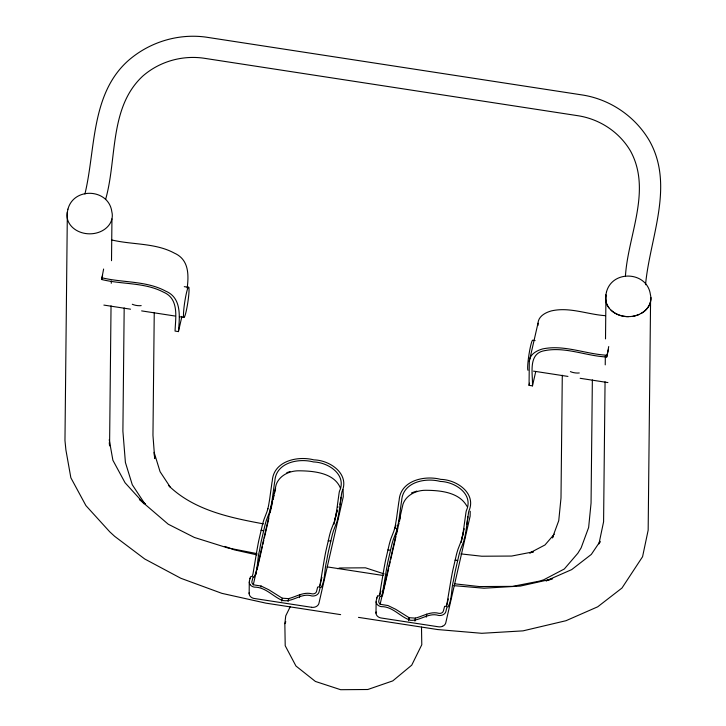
<?xml version="1.0" encoding="UTF-8"?>
<svg xmlns="http://www.w3.org/2000/svg" width="726" height="726" viewBox="0 0 726 726"><rect width="100%" height="100%" fill="white"/><g stroke="black" fill="none" stroke-linecap="round" stroke-linejoin="round"><path stroke-width="1.09" d="M67.355 212.074L64.968 440.519L65.894 449.902L70.858 477.772L85.922 505.614L109.726 531.795L114.654 536.332L144.71 558.975L180.828 578.268L221.847 593.342L265.897 603.143L340.63 614.632M181.917 316.4L178.451 331.6L175.048 331.074C175.556 317.453 179.331 298.803 163.522 292.179C144.592 282.187 121.959 284.619 101.622 279.492L103.618 269.028M111.042 305.855L109.572 445.846L109.263 442.715M111.278 283.276L111.305 281.016M111.514 260.698L111.949 218.925M124.182 307.951L122.894 431.144L125.398 462.444L132.286 484.759L145.354 504.588L168.223 524.199L194.377 537.458L227.537 547.867L256.977 553.62M154.248 312.516L152.959 435.301L154.711 458.569L154.103 452.325L160.083 471.709L170.447 487.418M178.451 331.6C179.558 317.126 182.126 297.978 165.664 291.117C146.117 280.581 122.721 282.886 101.64 277.713M187.19 288.113C188.896 274.374 188.814 259.463 174.34 253.111C155.146 242.711 132.15 244.934 111.423 239.879M249.163 593.659L249.281 582.297M281.788 601.192L282.269 598.206L268.838 589.784L261.061 586.018L254.944 585.074A3.784 3.067 0.6 0 1 251.922 581.49L253.093 577.016M288.086 601.609L288.567 598.623C296.317 596.663 303.831 591.518 312.144 593.859A3.784 3.067 0.6 0 0 316.545 591.427L317.634 587.08L319.304 586.753L320.102 584.43L324.095 560.69A21.844 2.214 -81.3 0 1 324.404 558.857L325.393 553.53A25.61 2.605 -81.3 0 1 325.865 551.234L329.568 535.18A42.371 4.302 -81.3 0 1 330.158 533.02L330.72 531.114A28.731 2.922 -81.3 0 1 331.292 529.39L334.151 522.012A14.738 1.497 -81.3 0 0 334.396 521.223L337.018 511.05M299.421 597.634L299.892 594.648M376.004 613.161L376.122 601.79M408.638 620.685L409.11 617.699L395.679 609.286L387.911 605.52L381.794 604.567A3.766 3.049 0.6 0 1 378.772 601.001L379.852 596.645L381.531 596.318L382.33 593.995L386.314 570.255A21.844 2.214 -81.3 0 1 386.631 568.422L387.62 563.095A25.61 2.605 -81.3 0 1 388.092 560.799L391.795 544.745A42.371 4.302 -81.3 0 1 392.376 542.585L392.947 540.67A28.731 2.922 -81.3 0 1 393.51 538.955L396.378 531.577A14.738 1.497 -81.3 0 0 396.623 530.788L396.95 529.653A10.191 1.035 -81.3 0 0 397.104 529.072L397.267 528.437A9.12 0.926 -81.3 0 0 397.394 527.893L397.975 525.27A24.965 2.532 -81.3 0 0 398.22 523.945L399.019 519.181A11.489 1.171 -81.3 0 0 399.164 518.21L399.391 516.558A27.279 2.768 -81.3 0 0 399.663 514.498L401.351 502.446A12.387 1.261 -81.3 0 1 401.65 500.913C402.549 482.091 425.245 477.39 440.301 481.447C455.075 481.755 474.132 494.224 466.273 510.841A12.387 1.261 -81.3 0 0 465.974 512.384L464.286 524.426A27.289 2.768 -81.3 0 1 464.014 526.495L463.787 528.138A11.489 1.171 -81.3 0 1 463.642 529.109L462.843 533.882A24.965 2.532 -81.3 0 1 462.589 535.198L462.489 535.715A6.525 0.662 -81.3 0 1 462.344 536.423A8.948 0.907 -81.3 0 1 462.226 536.95A14.584 1.479 -81.3 0 1 462.099 537.503A19.729 2.006 -81.3 0 1 461.836 538.574L461.246 540.725A14.738 1.497 -81.3 0 1 461.001 541.514L458.133 548.892A28.731 2.922 -81.3 0 0 457.571 550.607L456.999 552.522A42.371 4.302 -81.3 0 0 456.418 554.682L452.715 570.727A25.61 2.605 -81.3 0 0 452.244 573.023L451.254 578.35A21.844 2.214 -81.3 0 0 450.937 580.192L446.953 603.932L446.154 606.246L444.63 606.382M414.936 621.102L415.408 618.116C423.149 616.156 430.681 611.02 438.985 613.361A3.775 3.067 0.6 0 0 443.395 610.92L444.584 606.41M426.262 617.136L426.743 614.151M535.688 371.757L532.467 385.878L529.063 385.352L529.308 361.249L537.993 323.242C538.438 316.273 545.335 312.57 551.333 310.919C569.393 306.69 587.488 314.485 605.466 315.683M532.467 385.878C532.966 373.772 527.584 353.344 544.763 350.64C565.463 346.502 586.1 356.012 606.727 357.001L608.47 349.397M537.966 325.439L537.993 323.242M562.287 375.242L560.998 498.018L558.748 520.669L552.395 537.93L553.493 536.124M592.352 379.916L591.055 503.109L588.632 527.503L581.145 547.84L577.832 553.266L564.293 569.002L543.611 579.847L539.064 581.199L512.629 586.372L479.305 586.563L454.621 583.804M605.057 381.794L603.587 521.785L598.932 543.919L600.039 542.104M605.239 364.86L605.33 355.831M605.511 338.897L605.965 294.865A22.678 18.395 0.6 0 0 608.923 307.815M606.727 357.001L608.733 346.529M650.56 301.717L648.164 530.162L642.574 556.706L621.991 588.015L597.716 606.8L566.008 620.703L522.992 630.867L481.792 633.299L437.678 629.551L358.481 617.372M261.051 586.971L261.061 586.018M288.549 599.576L288.567 598.623L282.269 598.206M409.101 618.652L409.11 617.699L415.408 618.116M421.497 627.101L421.788 644.733L411.724 665.17L392.775 680.888L367.81 689.5L340.648 689.7L315.411 681.451L295.945 666.005L285.209 645.723L284.846 623.688L285.745 615.839L290.219 606.755M340.058 504.706L341.665 493.272A12.387 1.261 -81.3 0 1 341.964 491.738C350.005 473.924 329.949 460.157 313.922 459.885C297.669 455.61 273.484 460.956 272.268 481.02A12.387 1.261 -81.3 0 0 271.96 482.554L270.281 494.606A27.279 2.768 -81.3 0 1 270.008 496.675L269.782 498.317A11.489 1.171 -81.3 0 1 269.636 499.288L268.838 504.062A23.368 2.378 -81.3 0 1 268.638 505.087L268.484 505.895A6.525 0.662 -81.3 0 1 268.339 506.603A8.948 0.907 -81.3 0 1 268.157 507.401L267.885 508.509M466.909 524.208L468.515 512.774A12.387 1.261 -81.3 0 1 468.815 511.231C476.846 493.417 456.79 479.659 440.773 479.387C424.519 475.103 400.325 480.458 399.109 500.523A12.387 1.261 -81.3 0 0 398.81 502.056L397.122 514.108A27.279 2.768 -81.3 0 1 396.85 516.168L396.623 517.82A11.489 1.171 -81.3 0 1 396.478 518.791L395.679 523.555A23.368 2.378 -81.3 0 1 395.488 524.589L395.334 525.388A6.525 0.662 -81.3 0 1 395.18 526.096A8.948 0.907 -81.3 0 1 394.998 526.894L394.082 530.397A14.738 1.497 -81.3 0 1 393.837 531.187L390.969 538.565A28.731 2.922 -81.3 0 0 390.406 540.28L389.844 542.204A42.371 4.302 -81.3 0 0 389.254 544.355L385.551 560.408A25.61 2.605 -81.3 0 0 385.079 562.704L384.09 568.031A21.844 2.214 -81.3 0 0 383.773 569.865L379.789 593.605L378.99 595.928L377.466 596.055M341.002 497.237L339.986 505.323A27.289 2.768 -81.3 0 1 339.704 507.392L339.478 509.035A11.489 1.171 -81.3 0 1 339.341 510.006L338.543 514.77A24.965 2.532 -81.3 0 1 338.289 516.095L337.418 519.898A10.191 1.035 -81.3 0 1 337.263 520.478L336.937 521.613A14.738 1.497 -81.3 0 1 336.692 522.402L333.833 529.78A28.731 2.922 -81.3 0 0 333.261 531.505L332.699 533.419A42.371 4.302 -81.3 0 0 332.109 535.57L328.406 551.624A25.61 2.605 -81.3 0 0 327.934 553.92L326.945 559.247A21.844 2.214 -81.3 0 0 326.627 561.08C324.295 569.429 325.357 579.992 321.182 587.434L320.175 587.47L319.077 591.826A6.325 5.127 0.6 0 1 317.934 593.95A6.389 5.182 0.6 0 1 315.837 595.411A6.325 5.127 0.6 0 1 311.681 595.928C301.145 592.362 292.115 603.188 281.797 600.248C272.568 596.1 265.344 587.107 254.463 587.125A6.325 5.127 0.6 0 1 251.84 586.191A6.389 5.182 0.6 0 1 250.025 584.484M467.853 516.74L466.827 524.816A27.289 2.768 -81.3 0 1 466.555 526.885L466.328 528.528A11.489 1.171 -81.3 0 1 466.183 529.499L465.384 534.272A24.965 2.532 -81.3 0 1 465.13 535.588L464.268 539.4A10.191 1.035 -81.3 0 1 464.114 539.981L463.787 541.115A14.738 1.497 -81.3 0 1 463.542 541.905L460.674 549.283A28.731 2.922 -81.3 0 0 460.102 550.998L459.54 552.913A42.371 4.302 -81.3 0 0 458.959 555.072L455.247 571.117A25.61 2.605 -81.3 0 0 454.785 573.413L453.795 578.74A21.844 2.214 -81.3 0 0 453.478 580.582C451.145 588.922 452.207 599.495 448.024 606.927L447.016 606.972L445.927 611.319A6.325 5.127 0.6 0 1 444.784 613.452A6.389 5.182 0.6 0 1 442.688 614.913A6.325 5.127 0.6 0 1 438.531 615.421C428.63 612.281 420.281 620.966 410.626 620.285C400.189 617.182 393.02 606.419 381.313 606.627A6.325 5.127 0.6 0 1 378.682 605.693A6.389 5.182 0.6 0 1 376.876 603.978A6.325 5.127 0.6 0 1 376.222 600.611L377.42 596.082M84.924 194.014C95.741 149.175 90.632 93.881 128.457 60.439C149.565 42.099 178.088 33.332 205.839 37.108L583.513 95.16C610.829 99.816 635.223 116.614 649.28 140.499C674.962 185.665 649.806 237.647 645.541 284.746M105.579 199.496C117.176 158.976 109.045 107.412 142.75 76.112C159.303 61.646 181.772 55.14 203.516 58.162L578.776 115.851C600.202 119.427 619.541 132.277 630.54 151.09C651.975 190.394 628.008 235.215 625.44 275.989M101.622 279.492L102.611 275.154M249.381 581.109L250.47 576.762L252.14 576.426L252.947 574.103L256.931 550.372A21.844 2.214 -81.3 0 1 257.24 548.529L258.229 543.202A25.61 2.605 -81.3 0 1 258.701 540.906L262.413 524.853A42.371 4.302 -81.3 0 1 262.993 522.702L263.556 520.787A28.731 2.922 -81.3 0 1 264.128 519.072L266.986 511.694A14.738 1.497 -81.3 0 0 267.232 510.904L267.867 508.581L267.712 509.189M253.238 585.002L276.143 484.714C279.392 475.439 289.465 470.72 298.84 470.802C313.432 470.893 334.632 472.708 340.612 488.58M256.06 574.193L256.568 571.997M257.068 569.801L262.331 546.751M262.839 544.554L263.837 540.162M264.337 537.966L268.856 518.201M270.108 512.71L272.613 501.739M273.112 499.542L274.119 495.15M274.619 492.954L275.626 488.562M319.667 587.007L321.89 577.288M334.033 524.136L337.236 510.088M337.88 507.283L337.989 506.812M379.87 595.502L380.869 591.109M395.162 528.528L395.915 525.234M380.079 604.504L402.984 504.216C406.233 494.932 416.316 490.222 425.69 490.295C440.21 490.359 459.249 492.119 467 506.358M382.411 595.892L388.682 568.44M389.181 566.244L390.18 561.851M390.688 559.664L395.951 536.605M396.45 534.409L397.957 527.82M398.456 525.624L398.955 523.428M399.463 521.232L400.462 516.839M446.517 606.5L448.241 598.941M461.128 542.54L463.615 531.641M463.914 530.325L464.268 528.773M529.063 385.352L529.553 383.183M334.877 519.507L334.985 519.081A19.729 2.006 -81.3 0 0 335.249 518.001A14.584 1.479 -81.3 0 0 335.385 517.447A8.948 0.907 -81.3 0 0 335.503 516.921A6.525 0.662 -81.3 0 0 335.648 516.213L335.748 515.705A24.965 2.532 -81.3 0 0 336.002 514.38L336.8 509.616A11.489 1.171 -81.3 0 0 336.937 508.645L337.173 507.002A27.289 2.768 -81.3 0 0 337.445 504.933L339.124 492.881A12.387 1.261 -81.3 0 1 339.423 491.348C347.273 474.731 328.252 462.253 313.45 461.945C298.395 457.897 275.708 462.598 274.8 481.411A12.387 1.261 -81.3 0 0 274.501 482.944L272.822 494.996A27.279 2.768 -81.3 0 1 272.549 497.065L272.314 498.708A11.489 1.171 -81.3 0 1 272.177 499.679L271.379 504.452A24.965 2.532 -81.3 0 1 271.125 505.768L270.553 508.391A9.12 0.926 -81.3 0 1 270.417 508.935L270.253 509.579A10.191 1.035 -81.3 0 1 270.099 510.16L269.773 511.295A14.738 1.497 -81.3 0 1 269.527 512.084L266.669 519.462A28.731 2.922 -81.3 0 0 266.097 521.177L265.535 523.092A42.371 4.302 -81.3 0 0 264.954 525.252L261.242 541.297A25.61 2.605 -81.3 0 0 260.77 543.592L259.781 548.92A21.844 2.214 -81.3 0 0 259.472 550.762C257.14 559.102 258.193 569.674 254.018 577.106L253.211 576.961M529.308 361.249C529.753 354.279 536.65 350.576 542.649 348.925C564.057 344.433 585.428 354.079 606.755 355.223M270.253 509.579L270.662 507.901L270.562 508.354A21.589 2.196 -81.3 0 1 270.371 509.144M397.104 529.072L397.512 527.403L397.412 527.856A21.589 2.196 -81.3 0 1 397.213 528.646M249.925 578.722L250.043 578.241M337.526 519.471L337.581 519.262A9.102 0.926 -81.3 0 0 337.708 518.718L337.826 518.228L337.726 518.682A21.589 2.196 -81.3 0 1 337.526 519.471L337.418 519.898M376.767 598.224L376.894 597.734M464.377 538.964L464.431 538.756A9.102 0.926 -81.3 0 0 464.558 538.22L464.676 537.73L464.567 538.175A21.589 2.196 -81.3 0 1 464.377 538.964L464.268 539.4M394.672 528.256L394.563 528.682M463.615 531.55L461.727 539.01M284.846 623.688L285.808 621.737M600.139 541.342L591.318 554.419L571.689 569.611L546.016 580.873L550.735 579.43M554.283 534.164L544.981 544.972L529.681 553.003L533.32 551.914M337.663 568.712L339.723 567.995L365.477 567.814L384.199 573.93M286.824 472.662L290.01 471.582M411.542 492.89L416.86 491.075M552.622 578.858L520.406 586.063L483.97 588.214L453.75 585.646M533.156 551.851L511.676 556.052L481.728 556.225L460.865 553.893M184.277 286.652L188.724 287.333A15.282 1.552 -81.3 0 1 186.174 311.3A15.282 1.552 -81.3 0 1 183.905 308.432A15.282 1.552 -81.3 0 1 188.724 287.333M535.116 340.585L532.893 340.24A15.282 1.552 -81.3 0 0 529.127 353.607A15.282 1.552 -81.3 0 0 527.983 370.278M103.882 305.092L130.526 309.185M141.624 310.891L174.93 316.01M179.367 316.69L183.805 317.38M533.537 371.131L567.95 376.422M580.156 378.3L607.916 382.566M457.634 560.581L455.093 560.191L457.625 560.49M263.62 530.67L261.079 530.279L263.62 530.76M328.243 540.688L330.784 541.088M387.929 549.863L390.47 550.263M327.136 566.879L383.165 575.491M311.563 607.29L254.345 598.496A6.325 5.127 0.6 0 1 251.722 597.562A6.389 5.182 0.6 0 1 249.907 595.855A6.325 5.127 0.6 0 1 249.272 592.498M263.456 523.873C229.888 517.674 193.679 510.169 168.45 485.449M257.068 554.909L234.226 549.827L224.906 546.397M145.59 504.053L139.383 499.379L144.311 503.917L125.063 482.754L112.893 460.266L109.227 439.702M343.035 489.687L343.289 496.684L318.959 603.197A6.325 5.127 0.6 0 1 317.816 605.321A6.389 5.182 0.6 0 1 315.719 606.782A6.325 5.127 0.6 0 1 311.59 607.281M470.221 511.258L470.13 516.177L445.809 622.69A6.325 5.127 0.6 0 1 444.666 624.814A6.389 5.182 0.6 0 1 442.57 626.275M650.913 297.469A22.678 18.395 0.6 0 1 641.112 313.496M639.043 314.512A22.678 18.395 0.6 0 1 632.773 316.336M628.398 316.681A22.678 18.395 0.6 0 1 611.056 310.211M376.104 611.973A6.325 5.127 0.6 0 0 376.758 615.349A6.389 5.182 0.6 0 0 378.564 617.064A6.325 5.127 0.6 0 0 381.195 617.998L438.404 626.792A6.325 5.127 0.6 0 0 442.588 626.266M250.043 584.503A6.325 5.127 0.6 0 1 249.399 581.127M141.18 305.628A15.282 12.396 0.6 0 1 132.286 304.267M579.284 372.973A15.282 12.396 0.6 0 1 570.391 371.612M67.945 209.152L67.355 212.019A22.678 18.395 0.6 0 0 89.951 233.836A22.678 18.395 0.6 0 0 111.822 211.702C108.755 188.588 73.834 186.709 67.945 209.152M606.491 291.934L605.901 294.801A22.678 18.395 0.6 0 0 628.498 316.618A22.678 18.395 0.6 0 0 650.378 294.484C647.302 271.37 612.381 269.491 606.491 291.934"/></g></svg>
